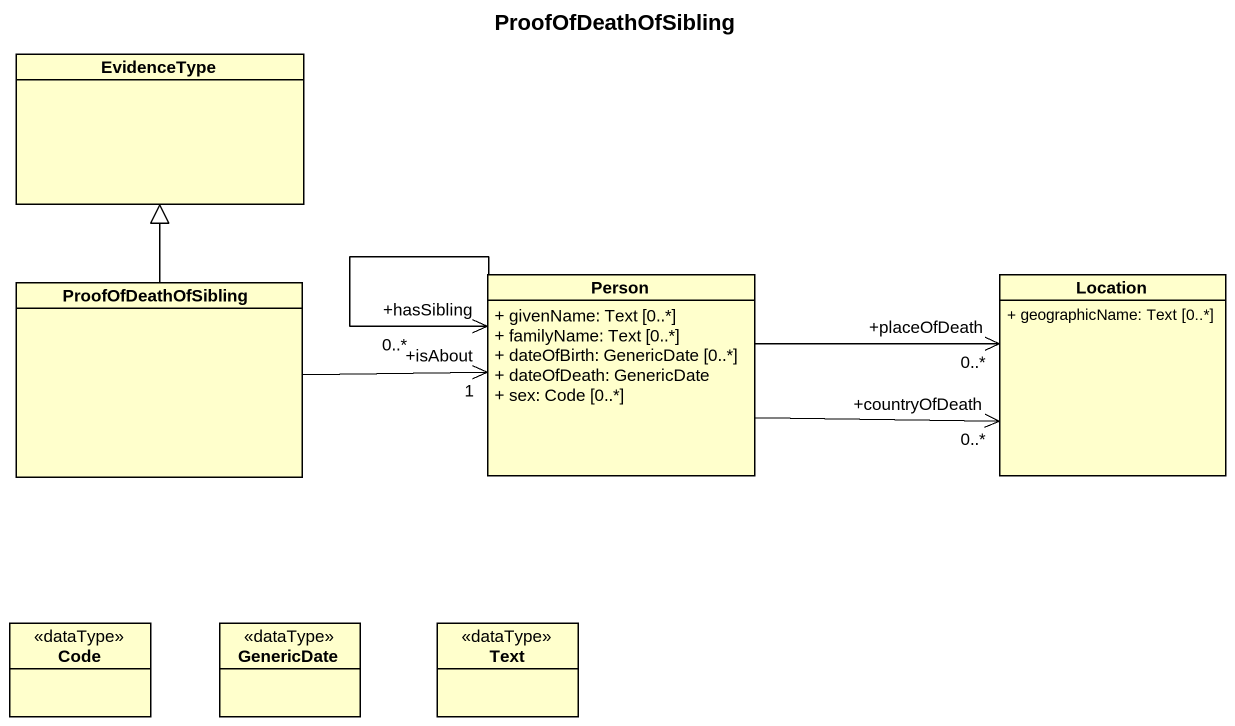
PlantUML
@startuml
title ProofOfDeathOfSibling
hide circle
hide empty members
skinparam classAttributeIconSize 0
class EvidenceType
class ProofOfDeathOfSibling
class "Person" as Person_ {
  + givenName: Text [0..*]
  + familyName: Text [0..*]
  + dateOfBirth: GenericDate [0..*]
  + dateOfDeath: GenericDate
  + sex: Code [0..*]
}
class Location {
  + geographicName: Text [0..*]
}
class Code <<dataType>>
class GenericDate <<dataType>>
class Text <<dataType>>
ProofOfDeathOfSibling -up-|> EvidenceType
ProofOfDeathOfSibling -right-> "+isAbout\n1" Person_
Person_ --> "+hasSibling\n0..*" Person_
Person_ -right-> "+countryOfDeath\n0..*" Location
Person_ -right-> "+placeOfDeath\n0..*" Location
@enduml
